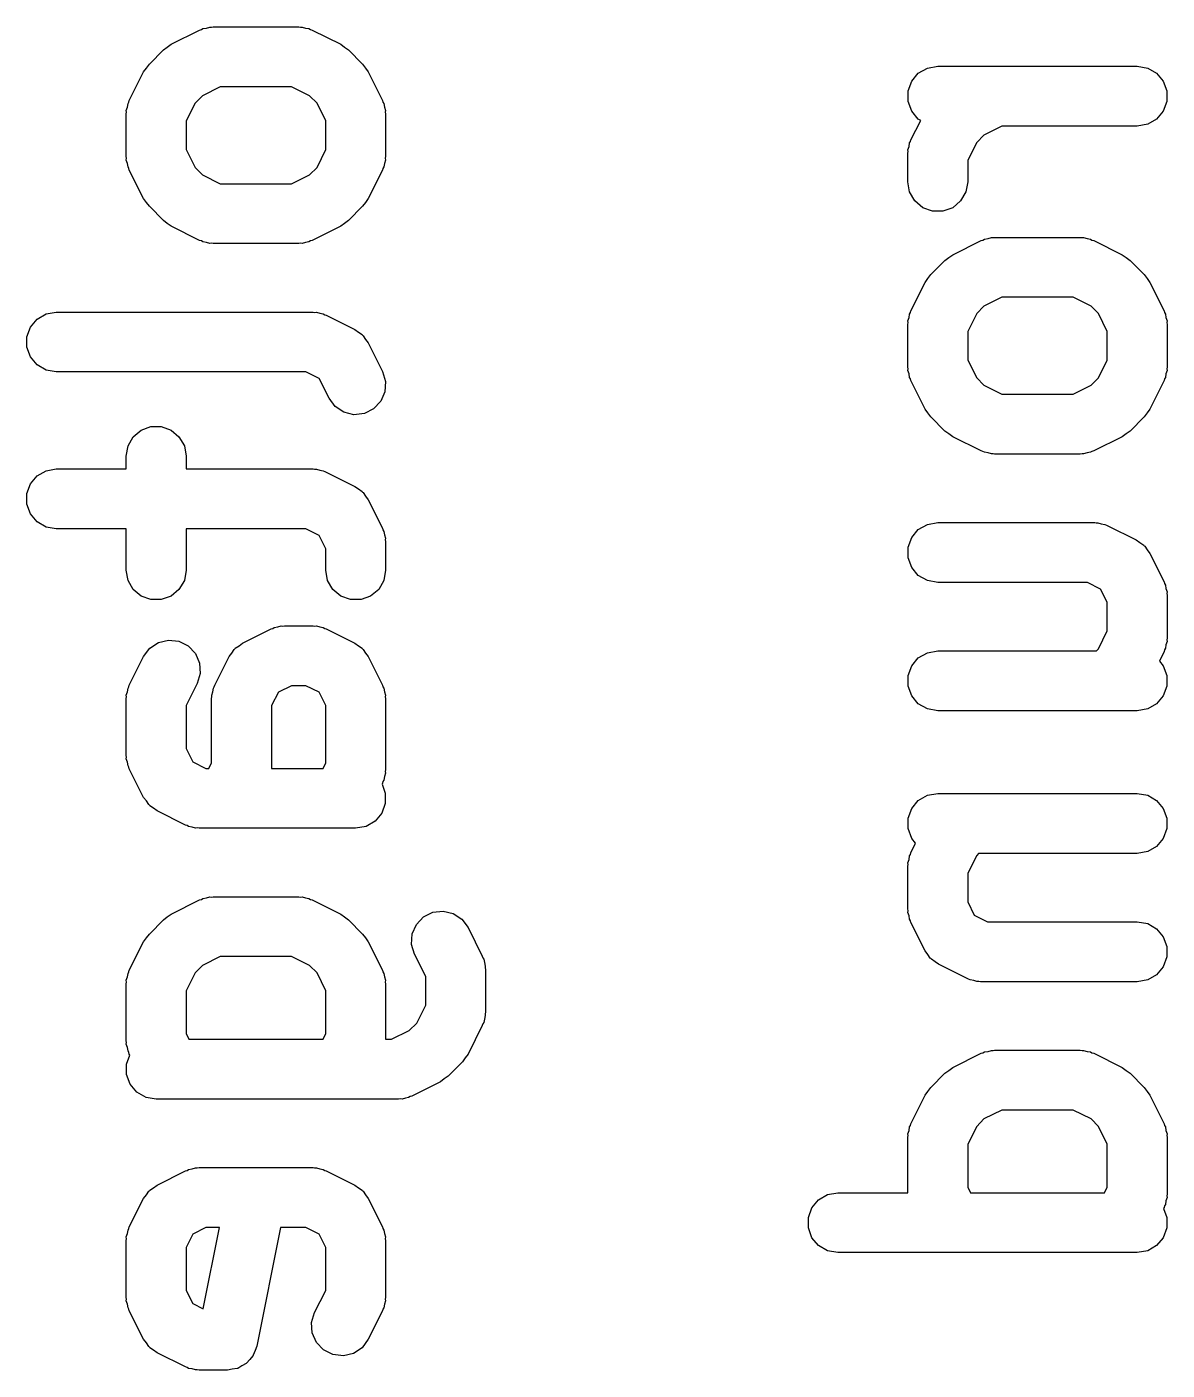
# Model space of a CAD drawing. Extents: x 91.3 to 189.8, y -113.5 to -60.4.
# Drawn here: x 161.434 to 165.242, y -69.543 to -65.058 of the extents above; entities that cross this region are included whole.
import ezdxf

# ---------------------------------------------------------------- set-up
doc = ezdxf.new("R2010")
doc.units = 0
doc.header["$MEASUREMENT"] = 0
doc.layers.add('BLACK', color=7, linetype='CONTINUOUS')

msp = doc.modelspace()

# ---------------------------------------------------------------- linework, layer by layer
at = {"layer": 'Black'}
for p, q in [((161.916, -65.1158), (162.011, -65.0682)), ((162.011, -65.0682), (162.017, -65.0665)), ((162.017, -65.0665), (162.022, -65.0636)), ((162.022, -65.0636), (162.034, -65.0616)), ((162.034, -65.0616), (162.045, -65.0583)), ((162.045, -65.0583), (162.051, -65.0586)), ((162.051, -65.0586), (162.056, -65.0576)), ((162.056, -65.0576), (162.342, -65.0576)), ((162.342, -65.0576), (162.348, -65.0586)), ((162.348, -65.0586), (162.353, -65.0583)), ((162.353, -65.0583), (162.365, -65.0616)), ((162.365, -65.0616), (162.376, -65.0636)), ((162.376, -65.0636), (162.381, -65.0665)), ((162.381, -65.0665), (162.387, -65.0682)), ((162.387, -65.0682), (162.482, -65.1158)), ((161.89, -65.1345), (161.903, -65.1253)), ((161.903, -65.1253), (161.916, -65.1158)), ((162.482, -65.1158), (162.495, -65.1253)), ((162.495, -65.1253), (162.508, -65.1345)), ((161.843, -65.1821), (161.89, -65.1345)), ((162.508, -65.1345), (162.555, -65.1821)), ((161.776, -65.3034), (161.824, -65.2081)), ((161.824, -65.2081), (161.833, -65.1953)), ((161.833, -65.1953), (161.843, -65.1821)), ((162.555, -65.1821), (162.565, -65.1953)), ((162.565, -65.1953), (162.574, -65.2081)), ((162.574, -65.2081), (162.622, -65.3034)), ((164.389, -65.239), (164.411, -65.2124)), ((164.411, -65.2124), (164.442, -65.1951)), ((164.442, -65.1951), (164.476, -65.189)), ((164.476, -65.189), (165.142, -65.189)), ((165.142, -65.189), (165.177, -65.1951)), ((165.177, -65.1951), (165.207, -65.2124)), ((165.207, -65.2124), (165.229, -65.239)), ((162.08, -65.2576), (162.02, -65.2874)), ((162.318, -65.2576), (162.08, -65.2576)), ((162.378, -65.2874), (162.318, -65.2576)), ((164.377, -65.2717), (164.389, -65.239)), ((165.229, -65.239), (165.241, -65.2717)), ((161.772, -65.3139), (161.775, -65.3089)), ((161.775, -65.3089), (161.776, -65.3034)), ((162.02, -65.2874), (161.996, -65.3121)), ((162.403, -65.3121), (162.378, -65.2874)), ((162.622, -65.3034), (162.623, -65.3089)), ((162.623, -65.3089), (162.626, -65.3139)), ((164.377, -65.3064), (164.377, -65.2717)), ((164.389, -65.339), (164.377, -65.3064)), ((165.241, -65.3064), (165.229, -65.339)), ((165.241, -65.2717), (165.241, -65.3064)), ((161.766, -65.3367), (161.77, -65.3254)), ((161.767, -65.3424), (161.766, -65.3367)), ((161.766, -65.3481), (161.767, -65.3424)), ((161.766, -65.491), (161.766, -65.3481)), ((161.77, -65.3254), (161.772, -65.3139)), ((161.996, -65.3121), (161.966, -65.3717)), ((162.432, -65.3717), (162.403, -65.3121)), ((162.626, -65.3139), (162.628, -65.3254)), ((162.628, -65.3254), (162.632, -65.3367)), ((162.632, -65.3367), (162.631, -65.3424)), ((162.631, -65.3424), (162.632, -65.3481)), ((162.632, -65.3481), (162.632, -65.491)), ((164.411, -65.3657), (164.389, -65.339)), ((165.229, -65.339), (165.207, -65.3657)), ((161.966, -65.3717), (161.966, -65.4673)), ((162.432, -65.4673), (162.432, -65.3717)), ((164.386, -65.4348), (164.419, -65.3699)), ((164.419, -65.3699), (164.411, -65.3657)), ((164.69, -65.389), (164.63, -65.4189)), ((165.142, -65.389), (164.69, -65.389)), ((165.177, -65.383), (165.142, -65.389)), ((165.207, -65.3657), (165.177, -65.383)), ((164.38, -65.4569), (164.382, -65.4453)), ((164.382, -65.4453), (164.385, -65.4403)), ((164.385, -65.4403), (164.386, -65.4348)), ((164.606, -65.4435), (164.576, -65.5031)), ((164.63, -65.4189), (164.606, -65.4435)), ((161.767, -65.4966), (161.766, -65.491)), ((161.966, -65.4673), (161.996, -65.527)), ((162.403, -65.527), (162.432, -65.4673)), ((162.632, -65.491), (162.631, -65.4966)), ((164.376, -65.4681), (164.38, -65.4569)), ((164.377, -65.4738), (164.376, -65.4681)), ((164.376, -65.4795), (164.377, -65.4738)), ((164.376, -65.5748), (164.376, -65.4795)), ((161.766, -65.5024), (161.767, -65.4966)), ((161.77, -65.5136), (161.766, -65.5024)), ((161.772, -65.5252), (161.77, -65.5136)), ((161.775, -65.5301), (161.772, -65.5252)), ((161.776, -65.5357), (161.775, -65.5301)), ((161.824, -65.6309), (161.776, -65.5357)), ((161.996, -65.527), (162.02, -65.5516)), ((162.378, -65.5516), (162.403, -65.527)), ((162.622, -65.5357), (162.574, -65.6309)), ((162.623, -65.5301), (162.622, -65.5357)), ((162.626, -65.5252), (162.623, -65.5301)), ((162.628, -65.5136), (162.626, -65.5252)), ((162.632, -65.5024), (162.628, -65.5136)), ((162.631, -65.4966), (162.632, -65.5024)), ((164.576, -65.5031), (164.576, -65.5748)), ((162.02, -65.5516), (162.08, -65.5814)), ((162.318, -65.5814), (162.378, -65.5516)), ((164.382, -65.609), (164.376, -65.5748)), ((164.576, -65.5748), (164.57, -65.609)), ((162.08, -65.5814), (162.318, -65.5814)), ((164.399, -65.639), (164.382, -65.609)), ((164.57, -65.609), (164.552, -65.639)), ((161.833, -65.6438), (161.824, -65.6309)), ((161.843, -65.6569), (161.833, -65.6438)), ((161.89, -65.7045), (161.843, -65.6569)), ((162.555, -65.6569), (162.508, -65.7045)), ((162.565, -65.6438), (162.555, -65.6569)), ((162.574, -65.6309), (162.565, -65.6438)), ((164.426, -65.6614), (164.399, -65.639)), ((164.458, -65.6732), (164.426, -65.6614)), ((164.526, -65.6614), (164.493, -65.6732)), ((164.552, -65.639), (164.526, -65.6614)), ((161.903, -65.7137), (161.89, -65.7045)), ((161.916, -65.7233), (161.903, -65.7137)), ((162.495, -65.7137), (162.482, -65.7233)), ((162.508, -65.7045), (162.495, -65.7137)), ((164.493, -65.6732), (164.458, -65.6732)), ((162.011, -65.7709), (161.916, -65.7233)), ((162.482, -65.7233), (162.387, -65.7709)), ((162.017, -65.7725), (162.011, -65.7709)), ((162.022, -65.7754), (162.017, -65.7725)), ((162.034, -65.7774), (162.022, -65.7754)), ((162.045, -65.7808), (162.034, -65.7774)), ((162.051, -65.7804), (162.045, -65.7808)), ((162.056, -65.7814), (162.051, -65.7804)), ((162.342, -65.7814), (162.056, -65.7814)), ((162.348, -65.7804), (162.342, -65.7814)), ((162.353, -65.7808), (162.348, -65.7804)), ((162.365, -65.7774), (162.353, -65.7808)), ((162.376, -65.7754), (162.365, -65.7774)), ((162.381, -65.7725), (162.376, -65.7754)), ((162.387, -65.7709), (162.381, -65.7725)), ((164.526, -65.8187), (164.621, -65.771)), ((164.621, -65.771), (164.627, -65.7694)), ((164.627, -65.7694), (164.632, -65.7665)), ((164.632, -65.7665), (164.644, -65.7645)), ((164.644, -65.7645), (164.655, -65.7611)), ((164.655, -65.7611), (164.661, -65.7615)), ((164.661, -65.7615), (164.666, -65.7605)), ((164.666, -65.7605), (164.952, -65.7605)), ((164.952, -65.7605), (164.958, -65.7615)), ((164.958, -65.7615), (164.963, -65.7611)), ((164.963, -65.7611), (164.975, -65.7645)), ((164.975, -65.7645), (164.986, -65.7665)), ((164.986, -65.7665), (164.991, -65.7694)), ((164.991, -65.7694), (164.997, -65.771)), ((164.997, -65.771), (165.092, -65.8187)), ((164.453, -65.885), (164.5, -65.8374)), ((164.5, -65.8374), (164.513, -65.8282)), ((164.513, -65.8282), (164.526, -65.8187)), ((165.092, -65.8187), (165.105, -65.8282)), ((165.105, -65.8282), (165.118, -65.8374)), ((165.118, -65.8374), (165.165, -65.885)), ((164.443, -65.8981), (164.453, -65.885)), ((165.165, -65.885), (165.175, -65.8981)), ((164.386, -66.0062), (164.434, -65.911)), ((164.434, -65.911), (164.443, -65.8981)), ((165.175, -65.8981), (165.184, -65.911)), ((165.184, -65.911), (165.232, -66.0062)), ((164.69, -65.9605), (164.63, -65.9903)), ((164.928, -65.9605), (164.69, -65.9605)), ((164.988, -65.9903), (164.928, -65.9605)), ((161.468, -66.0334), (161.498, -66.016)), ((161.498, -66.016), (161.532, -66.01)), ((161.532, -66.01), (162.39, -66.01)), ((162.39, -66.01), (162.395, -66.011)), ((162.395, -66.011), (162.401, -66.0107)), ((162.401, -66.0107), (162.412, -66.014)), ((162.412, -66.014), (162.424, -66.016)), ((162.424, -66.016), (162.429, -66.0189)), ((162.429, -66.0189), (162.434, -66.0206)), ((162.434, -66.0206), (162.529, -66.0682)), ((164.376, -66.0395), (164.38, -66.0283)), ((164.38, -66.0283), (164.382, -66.0168)), ((164.382, -66.0168), (164.385, -66.0118)), ((164.385, -66.0118), (164.386, -66.0062)), ((164.606, -66.0149), (164.576, -66.0746)), ((164.63, -65.9903), (164.606, -66.0149)), ((165.013, -66.0149), (164.988, -65.9903)), ((165.042, -66.0746), (165.013, -66.0149)), ((165.232, -66.0062), (165.233, -66.0118)), ((165.233, -66.0118), (165.236, -66.0168)), ((165.236, -66.0168), (165.238, -66.0283)), ((165.238, -66.0283), (165.242, -66.0395)), ((161.434, -66.0926), (161.446, -66.06)), ((161.446, -66.06), (161.468, -66.0334)), ((162.529, -66.0682), (162.541, -66.0769)), ((164.377, -66.0453), (164.376, -66.0395)), ((164.376, -66.051), (164.377, -66.0453)), ((164.376, -66.1938), (164.376, -66.051)), ((165.242, -66.0395), (165.241, -66.0453)), ((165.241, -66.0453), (165.242, -66.051)), ((165.242, -66.051), (165.242, -66.1938)), ((161.434, -66.1274), (161.434, -66.0926)), ((162.541, -66.0769), (162.554, -66.085)), ((162.554, -66.085), (162.555, -66.0872)), ((162.555, -66.0872), (162.557, -66.0889)), ((162.557, -66.0889), (162.565, -66.1011)), ((162.565, -66.1011), (162.574, -66.1129)), ((162.574, -66.1129), (162.622, -66.2081)), ((164.576, -66.0746), (164.576, -66.1702)), ((165.042, -66.1702), (165.042, -66.0746)), ((161.446, -66.16), (161.434, -66.1274)), ((161.468, -66.1866), (161.446, -66.16)), ((161.498, -66.204), (161.468, -66.1866)), ((161.532, -66.21), (161.498, -66.204)), ((162.622, -66.2081), (162.632, -66.2414)), ((164.377, -66.1995), (164.376, -66.1938)), ((164.376, -66.2052), (164.377, -66.1995)), ((164.38, -66.2165), (164.376, -66.2052)), ((164.576, -66.1702), (164.606, -66.2298)), ((165.013, -66.2298), (165.042, -66.1702)), ((165.242, -66.2052), (165.238, -66.2165)), ((165.242, -66.1938), (165.241, -66.1995)), ((165.241, -66.1995), (165.242, -66.2052)), ((162.366, -66.21), (161.532, -66.21)), ((162.41, -66.2322), (162.366, -66.21)), ((162.443, -66.2976), (162.41, -66.2322)), ((162.632, -66.2414), (162.63, -66.2761)), ((164.382, -66.228), (164.38, -66.2165)), ((164.385, -66.233), (164.382, -66.228)), ((164.386, -66.2385), (164.385, -66.233)), ((164.434, -66.3338), (164.386, -66.2385)), ((164.606, -66.2298), (164.63, -66.2545)), ((164.988, -66.2545), (165.013, -66.2298)), ((165.232, -66.2385), (165.184, -66.3338)), ((165.233, -66.233), (165.232, -66.2385)), ((165.236, -66.228), (165.233, -66.233)), ((165.238, -66.2165), (165.236, -66.228)), ((162.464, -66.3255), (162.443, -66.2976)), ((162.63, -66.2761), (162.616, -66.308)), ((164.63, -66.2545), (164.69, -66.2843)), ((164.69, -66.2843), (164.928, -66.2843)), ((164.928, -66.2843), (164.988, -66.2545)), ((162.493, -66.3446), (162.464, -66.3255)), ((162.592, -66.3332), (162.561, -66.3487)), ((162.616, -66.308), (162.592, -66.3332)), ((164.443, -66.3466), (164.434, -66.3338)), ((165.184, -66.3338), (165.175, -66.3466)), ((162.526, -66.3527), (162.493, -66.3446)), ((162.561, -66.3487), (162.526, -66.3527)), ((164.453, -66.3598), (164.443, -66.3466)), ((164.5, -66.4074), (164.453, -66.3598)), ((165.165, -66.3598), (165.118, -66.4074)), ((165.175, -66.3466), (165.165, -66.3598)), ((161.772, -66.4568), (161.789, -66.4267)), ((161.789, -66.4267), (161.816, -66.4043)), ((161.816, -66.4043), (161.848, -66.3925)), ((161.848, -66.3925), (161.883, -66.3925)), ((161.883, -66.3925), (161.916, -66.4043)), ((161.916, -66.4043), (161.942, -66.4267)), ((161.942, -66.4267), (161.96, -66.4568)), ((164.513, -66.4166), (164.5, -66.4074)), ((164.526, -66.4261), (164.513, -66.4166)), ((164.621, -66.4737), (164.526, -66.4261)), ((165.092, -66.4261), (164.997, -66.4737)), ((165.105, -66.4166), (165.092, -66.4261)), ((165.118, -66.4074), (165.105, -66.4166)), ((161.766, -66.491), (161.772, -66.4568)), ((161.96, -66.4568), (161.966, -66.491)), ((164.627, -66.4754), (164.621, -66.4737)), ((164.632, -66.4783), (164.627, -66.4754)), ((164.991, -66.4754), (164.986, -66.4783)), ((164.997, -66.4737), (164.991, -66.4754)), ((161.766, -66.5338), (161.766, -66.491)), ((161.966, -66.491), (161.966, -66.5338)), ((164.644, -66.4803), (164.632, -66.4783)), ((164.655, -66.4836), (164.644, -66.4803)), ((164.661, -66.4833), (164.655, -66.4836)), ((164.666, -66.4843), (164.661, -66.4833)), ((164.952, -66.4843), (164.666, -66.4843)), ((164.958, -66.4833), (164.952, -66.4843)), ((164.963, -66.4836), (164.958, -66.4833)), ((164.975, -66.4803), (164.963, -66.4836)), ((164.986, -66.4783), (164.975, -66.4803)), ((161.446, -66.5838), (161.468, -66.5572)), ((161.468, -66.5572), (161.498, -66.5398)), ((161.498, -66.5398), (161.532, -66.5338)), ((161.532, -66.5338), (161.766, -66.5338)), ((161.966, -66.5338), (162.39, -66.5338)), ((162.39, -66.5338), (162.395, -66.5348)), ((162.395, -66.5348), (162.401, -66.5345)), ((162.401, -66.5345), (162.412, -66.5378)), ((162.412, -66.5378), (162.424, -66.5398)), ((162.424, -66.5398), (162.429, -66.5427)), ((162.429, -66.5427), (162.434, -66.5444)), ((162.434, -66.5444), (162.529, -66.592)), ((161.434, -66.6164), (161.446, -66.5838)), ((162.529, -66.592), (162.541, -66.6007)), ((162.541, -66.6007), (162.554, -66.6088)), ((162.554, -66.6088), (162.555, -66.611)), ((162.555, -66.611), (162.557, -66.6127)), ((161.434, -66.6512), (161.434, -66.6164)), ((161.446, -66.6838), (161.434, -66.6512)), ((162.557, -66.6127), (162.565, -66.6249)), ((162.565, -66.6249), (162.574, -66.6367)), ((162.574, -66.6367), (162.622, -66.7319)), ((161.468, -66.7104), (161.446, -66.6838)), ((161.498, -66.7278), (161.468, -66.7104)), ((161.532, -66.7338), (161.498, -66.7278)), ((161.766, -66.7338), (161.532, -66.7338)), ((161.766, -66.8719), (161.766, -66.7338)), ((162.366, -66.7338), (161.966, -66.7338)), ((161.966, -66.7338), (161.966, -66.8719)), ((162.41, -66.756), (162.366, -66.7338)), ((162.622, -66.7319), (162.623, -66.7375)), ((162.623, -66.7375), (162.626, -66.7425)), ((162.626, -66.7425), (162.628, -66.754)), ((164.389, -66.7629), (164.411, -66.7363)), ((164.411, -66.7363), (164.442, -66.7189)), ((164.442, -66.7189), (164.476, -66.7129)), ((164.476, -66.7129), (165, -66.7129)), ((165, -66.7129), (165.005, -66.7139)), ((165.005, -66.7139), (165.011, -66.7135)), ((165.011, -66.7135), (165.022, -66.7169)), ((165.022, -66.7169), (165.034, -66.7189)), ((165.034, -66.7189), (165.039, -66.7218)), ((165.039, -66.7218), (165.044, -66.7234)), ((165.044, -66.7234), (165.139, -66.771)), ((162.432, -66.8003), (162.41, -66.756)), ((162.628, -66.754), (162.632, -66.7652)), ((162.632, -66.7652), (162.631, -66.771)), ((162.631, -66.771), (162.632, -66.7767)), ((162.632, -66.7767), (162.632, -66.8719)), ((164.377, -66.7955), (164.389, -66.7629)), ((165.139, -66.771), (165.151, -66.7798)), ((165.151, -66.7798), (165.164, -66.7879)), ((165.164, -66.7879), (165.165, -66.7901)), ((165.165, -66.7901), (165.167, -66.7917)), ((165.167, -66.7917), (165.175, -66.804)), ((162.432, -66.8719), (162.432, -66.8003)), ((164.377, -66.8302), (164.377, -66.7955)), ((164.389, -66.8629), (164.377, -66.8302)), ((165.175, -66.804), (165.184, -66.8158)), ((165.184, -66.8158), (165.232, -66.911)), ((161.772, -66.9061), (161.766, -66.8719)), ((161.966, -66.8719), (161.96, -66.9061)), ((162.438, -66.9061), (162.432, -66.8719)), ((162.632, -66.8719), (162.626, -66.9061)), ((164.411, -66.8895), (164.389, -66.8629)), ((161.789, -66.9362), (161.772, -66.9061)), ((161.96, -66.9061), (161.942, -66.9362)), ((162.456, -66.9362), (162.438, -66.9061)), ((162.626, -66.9061), (162.609, -66.9362)), ((164.442, -66.9068), (164.411, -66.8895)), ((164.476, -66.9129), (164.442, -66.9068)), ((164.976, -66.9129), (164.476, -66.9129)), ((165.02, -66.935), (164.976, -66.9129)), ((165.232, -66.911), (165.233, -66.9165)), ((165.233, -66.9165), (165.236, -66.9215)), ((165.236, -66.9215), (165.238, -66.933)), ((161.816, -66.9585), (161.789, -66.9362)), ((161.848, -66.9704), (161.816, -66.9585)), ((161.883, -66.9704), (161.848, -66.9704)), ((161.916, -66.9585), (161.883, -66.9704)), ((161.942, -66.9362), (161.916, -66.9585)), ((162.482, -66.9585), (162.456, -66.9362)), ((162.515, -66.9704), (162.482, -66.9585)), ((162.55, -66.9704), (162.515, -66.9704)), ((162.582, -66.9585), (162.55, -66.9704)), ((162.609, -66.9362), (162.582, -66.9585)), ((165.042, -66.9793), (165.02, -66.935)), ((165.238, -66.933), (165.242, -66.9443)), ((165.242, -66.9443), (165.241, -66.95)), ((165.241, -66.95), (165.242, -66.9557)), ((165.242, -66.9557), (165.242, -67.0986)), ((165.042, -67.075), (165.042, -66.9793)), ((162.272, -67.0616), (162.283, -67.0583)), ((162.283, -67.0583), (162.289, -67.0586)), ((162.289, -67.0586), (162.294, -67.0576)), ((162.294, -67.0576), (162.39, -67.0576)), ((162.39, -67.0576), (162.395, -67.0586)), ((162.395, -67.0586), (162.401, -67.0583)), ((162.401, -67.0583), (162.412, -67.0616)), ((161.874, -67.1135), (161.907, -67.1054)), ((161.907, -67.1054), (161.942, -67.1094)), ((162.154, -67.1158), (162.25, -67.0682)), ((162.25, -67.0682), (162.255, -67.0665)), ((162.255, -67.0665), (162.26, -67.0637)), ((162.26, -67.0637), (162.272, -67.0616)), ((162.412, -67.0616), (162.424, -67.0637)), ((162.424, -67.0637), (162.429, -67.0665)), ((162.429, -67.0665), (162.434, -67.0682)), ((162.434, -67.0682), (162.529, -67.1158)), ((165.013, -67.1346), (165.042, -67.075)), ((165.242, -67.0986), (165.241, -67.1043)), ((165.241, -67.1043), (165.242, -67.11)), ((161.824, -67.1605), (161.845, -67.1326)), ((161.845, -67.1326), (161.874, -67.1135)), ((161.942, -67.1094), (161.973, -67.1249)), ((161.973, -67.1249), (161.997, -67.1501)), ((161.997, -67.1501), (162.011, -67.182)), ((162.11, -67.1605), (162.118, -67.1487)), ((162.118, -67.1487), (162.126, -67.1365)), ((162.126, -67.1365), (162.129, -67.1348)), ((162.129, -67.1348), (162.13, -67.1326)), ((162.13, -67.1326), (162.143, -67.1245)), ((162.143, -67.1245), (162.154, -67.1158)), ((162.529, -67.1158), (162.541, -67.1245)), ((162.541, -67.1245), (162.554, -67.1326)), ((162.554, -67.1326), (162.555, -67.1348)), ((162.555, -67.1348), (162.557, -67.1365)), ((162.557, -67.1365), (162.565, -67.1487)), ((162.565, -67.1487), (162.574, -67.1605)), ((164.411, -67.1648), (164.442, -67.1475)), ((164.442, -67.1475), (164.476, -67.1414)), ((164.476, -67.1414), (165.006, -67.1414)), ((165.006, -67.1414), (165.013, -67.1346)), ((165.232, -67.1433), (165.216, -67.1756)), ((165.233, -67.1378), (165.232, -67.1433)), ((165.236, -67.1328), (165.233, -67.1378)), ((165.238, -67.1212), (165.236, -67.1328)), ((165.242, -67.11), (165.238, -67.1212)), ((161.776, -67.2558), (161.824, -67.1605)), ((162.011, -67.182), (162.013, -67.2167)), ((162.062, -67.2558), (162.11, -67.1605)), ((162.574, -67.1605), (162.622, -67.2558)), ((164.377, -67.2241), (164.389, -67.1914)), ((164.389, -67.1914), (164.411, -67.1648)), ((165.216, -67.1756), (165.229, -67.1914)), ((165.229, -67.1914), (165.241, -67.2241)), ((162.013, -67.2167), (162.003, -67.25)), ((164.377, -67.2588), (164.377, -67.2241)), ((165.241, -67.2241), (165.241, -67.2588)), ((161.766, -67.289), (161.77, -67.2778)), ((161.77, -67.2778), (161.772, -67.2663)), ((161.772, -67.2663), (161.775, -67.2613)), ((161.775, -67.2613), (161.776, -67.2558)), ((162.003, -67.25), (161.966, -67.3241)), ((162.052, -67.289), (162.055, -67.2778)), ((162.055, -67.2778), (162.057, -67.2663)), ((162.057, -67.2663), (162.06, -67.2613)), ((162.06, -67.2613), (162.062, -67.2558)), ((162.274, -67.2798), (162.251, -67.3241)), ((162.318, -67.2576), (162.274, -67.2798)), ((162.366, -67.2576), (162.318, -67.2576)), ((162.41, -67.2798), (162.366, -67.2576)), ((162.432, -67.3241), (162.41, -67.2798)), ((162.622, -67.2558), (162.623, -67.2613)), ((162.623, -67.2613), (162.626, -67.2663)), ((162.626, -67.2663), (162.628, -67.2778)), ((162.628, -67.2778), (162.632, -67.289)), ((164.389, -67.2914), (164.377, -67.2588)), ((165.241, -67.2588), (165.229, -67.2914)), ((161.767, -67.2948), (161.766, -67.289)), ((161.766, -67.3005), (161.767, -67.2948)), ((161.766, -67.491), (161.766, -67.3005)), ((161.966, -67.3241), (161.966, -67.4673)), ((162.051, -67.3005), (162.052, -67.2948)), ((162.051, -67.515), (162.051, -67.3005)), ((162.052, -67.2948), (162.052, -67.289)), ((162.251, -67.3241), (162.251, -67.5338)), ((162.432, -67.515), (162.432, -67.3241)), ((162.632, -67.289), (162.631, -67.2948)), ((162.631, -67.2948), (162.632, -67.3005)), ((162.632, -67.3005), (162.632, -67.5386)), ((164.411, -67.318), (164.389, -67.2914)), ((164.442, -67.3354), (164.411, -67.318)), ((165.207, -67.318), (165.177, -67.3354)), ((165.229, -67.2914), (165.207, -67.318)), ((164.476, -67.3414), (164.442, -67.3354)), ((165.142, -67.3414), (164.476, -67.3414)), ((165.177, -67.3354), (165.142, -67.3414)), ((161.767, -67.4966), (161.766, -67.491)), ((161.766, -67.5024), (161.767, -67.4966)), ((161.77, -67.5136), (161.766, -67.5024)), ((161.966, -67.4673), (161.988, -67.5117)), ((161.772, -67.5252), (161.77, -67.5136)), ((161.775, -67.5301), (161.772, -67.5252)), ((161.776, -67.5357), (161.775, -67.5301)), ((161.824, -67.6309), (161.776, -67.5357)), ((161.988, -67.5117), (162.032, -67.5338)), ((162.032, -67.5338), (162.042, -67.5338)), ((162.042, -67.5338), (162.051, -67.515)), ((162.251, -67.5338), (162.423, -67.5338)), ((162.423, -67.5338), (162.432, -67.515)), ((162.632, -67.55), (162.628, -67.5612)), ((162.632, -67.5386), (162.631, -67.5443)), ((162.631, -67.5443), (162.632, -67.55)), ((162.622, -67.5833), (162.62, -67.5868)), ((162.62, -67.5868), (162.631, -67.6164)), ((162.623, -67.5778), (162.622, -67.5833)), ((162.626, -67.5728), (162.623, -67.5778)), ((162.628, -67.5612), (162.626, -67.5728)), ((161.833, -67.6427), (161.824, -67.6309)), ((161.841, -67.6549), (161.833, -67.6427)), ((162.631, -67.6164), (162.631, -67.6512)), ((164.389, -67.6676), (164.411, -67.641)), ((164.411, -67.641), (164.442, -67.6236)), ((164.442, -67.6236), (164.476, -67.6176)), ((164.476, -67.6176), (165.142, -67.6176)), ((165.142, -67.6176), (165.177, -67.6236)), ((165.177, -67.6236), (165.207, -67.641)), ((165.207, -67.641), (165.229, -67.6676)), ((161.843, -67.6566), (161.841, -67.6549)), ((161.845, -67.6588), (161.843, -67.6566)), ((161.857, -67.6669), (161.845, -67.6588)), ((161.869, -67.6756), (161.857, -67.6669)), ((161.964, -67.7233), (161.869, -67.6756)), ((162.619, -67.6838), (162.597, -67.7104)), ((162.631, -67.6512), (162.619, -67.6838)), ((164.377, -67.7003), (164.389, -67.6676)), ((165.229, -67.6676), (165.241, -67.7003)), ((161.969, -67.7249), (161.964, -67.7233)), ((161.974, -67.7278), (161.969, -67.7249)), ((161.986, -67.7298), (161.974, -67.7278)), ((161.997, -67.7332), (161.986, -67.7298)), ((162.003, -67.7328), (161.997, -67.7332)), ((162.009, -67.7338), (162.003, -67.7328)), ((162.532, -67.7338), (162.009, -67.7338)), ((162.567, -67.7278), (162.532, -67.7338)), ((162.597, -67.7104), (162.567, -67.7278)), ((164.377, -67.735), (164.377, -67.7003)), ((165.241, -67.7003), (165.241, -67.735)), ((164.389, -67.7676), (164.377, -67.735)), ((164.402, -67.7835), (164.389, -67.7676)), ((165.229, -67.7676), (165.207, -67.7942)), ((165.241, -67.735), (165.229, -67.7676)), ((164.382, -67.8263), (164.385, -67.8213)), ((164.385, -67.8213), (164.386, -67.8158)), ((164.386, -67.8158), (164.402, -67.7835)), ((164.612, -67.8176), (164.606, -67.8245)), ((165.142, -67.8176), (164.612, -67.8176)), ((165.177, -67.8116), (165.142, -67.8176)), ((165.207, -67.7942), (165.177, -67.8116)), ((164.376, -67.849), (164.38, -67.8378)), ((164.377, -67.8548), (164.376, -67.849)), ((164.376, -67.8605), (164.377, -67.8548)), ((164.376, -68.0033), (164.376, -67.8605)), ((164.38, -67.8378), (164.382, -67.8263)), ((164.606, -67.8245), (164.576, -67.8841)), ((164.576, -67.8841), (164.576, -67.9797)), ((161.916, -68.0206), (162.011, -67.9729)), ((162.011, -67.9729), (162.017, -67.9713)), ((162.017, -67.9713), (162.022, -67.9684)), ((162.022, -67.9684), (162.034, -67.9664)), ((162.034, -67.9664), (162.045, -67.963)), ((162.045, -67.963), (162.051, -67.9634)), ((162.051, -67.9634), (162.056, -67.9624)), ((162.056, -67.9624), (162.342, -67.9624)), ((162.342, -67.9624), (162.348, -67.9634)), ((162.348, -67.9634), (162.353, -67.963)), ((162.353, -67.963), (162.365, -67.9664)), ((162.365, -67.9664), (162.376, -67.9684)), ((162.376, -67.9684), (162.381, -67.9713)), ((162.381, -67.9713), (162.387, -67.9729)), ((162.387, -67.9729), (162.482, -68.0206)), ((164.576, -67.9797), (164.598, -68.024)), ((161.843, -68.0869), (161.89, -68.0393)), ((161.89, -68.0393), (161.903, -68.0301)), ((161.903, -68.0301), (161.916, -68.0206)), ((162.482, -68.0206), (162.495, -68.0301)), ((162.495, -68.0301), (162.508, -68.0393)), ((162.508, -68.0393), (162.555, -68.0869)), ((162.735, -68.0549), (162.759, -68.0297)), ((162.759, -68.0297), (162.79, -68.0142)), ((162.79, -68.0142), (162.824, -68.0102)), ((162.824, -68.0102), (162.858, -68.0182)), ((162.858, -68.0182), (162.887, -68.0374)), ((162.887, -68.0374), (162.908, -68.0653)), ((164.377, -68.009), (164.376, -68.0033)), ((164.376, -68.0148), (164.377, -68.009)), ((164.38, -68.026), (164.376, -68.0148)), ((164.382, -68.0375), (164.38, -68.026)), ((164.385, -68.0425), (164.382, -68.0375)), ((164.386, -68.0481), (164.385, -68.0425)), ((164.598, -68.024), (164.642, -68.0462)), ((164.642, -68.0462), (165.142, -68.0462)), ((165.142, -68.0462), (165.177, -68.0522)), ((161.833, -68.1), (161.843, -68.0869)), ((162.555, -68.0869), (162.565, -68.1)), ((162.719, -68.1214), (162.721, -68.0868)), ((162.721, -68.0868), (162.735, -68.0549)), ((162.908, -68.0653), (162.955, -68.1605)), ((164.434, -68.1433), (164.386, -68.0481)), ((165.177, -68.0522), (165.207, -68.0696)), ((165.207, -68.0696), (165.229, -68.0962)), ((161.776, -68.2081), (161.824, -68.1129)), ((161.824, -68.1129), (161.833, -68.1)), ((162.565, -68.1), (162.574, -68.1129)), ((162.574, -68.1129), (162.622, -68.2081)), ((162.729, -68.1547), (162.719, -68.1214)), ((165.229, -68.0962), (165.241, -68.1288)), ((165.241, -68.1288), (165.241, -68.1636)), ((162.08, -68.1624), (162.02, -68.1922)), ((162.318, -68.1624), (162.08, -68.1624)), ((162.378, -68.1922), (162.318, -68.1624)), ((162.766, -68.2288), (162.729, -68.1547)), ((162.955, -68.1605), (162.957, -68.166)), ((162.957, -68.166), (162.96, -68.171)), ((162.96, -68.171), (162.962, -68.1826)), ((162.962, -68.1826), (162.965, -68.1938)), ((164.443, -68.1551), (164.434, -68.1433)), ((164.451, -68.1673), (164.443, -68.1551)), ((164.453, -68.169), (164.451, -68.1673)), ((164.455, -68.1712), (164.453, -68.169)), ((164.467, -68.1793), (164.455, -68.1712)), ((164.479, -68.188), (164.467, -68.1793)), ((165.241, -68.1636), (165.229, -68.1962)), ((161.77, -68.2302), (161.772, -68.2187)), ((161.772, -68.2187), (161.775, -68.2137)), ((161.775, -68.2137), (161.776, -68.2081)), ((161.996, -68.2169), (161.966, -68.2765)), ((162.02, -68.1922), (161.996, -68.2169)), ((162.403, -68.2169), (162.378, -68.1922)), ((162.432, -68.2765), (162.403, -68.2169)), ((162.622, -68.2081), (162.623, -68.2137)), ((162.623, -68.2137), (162.626, -68.2187)), ((162.626, -68.2187), (162.628, -68.2302)), ((162.965, -68.1938), (162.965, -68.1996)), ((162.965, -68.1996), (162.966, -68.2052)), ((162.966, -68.2052), (162.966, -68.3481)), ((164.574, -68.2356), (164.479, -68.188)), ((165.207, -68.2228), (165.177, -68.2402)), ((165.229, -68.1962), (165.207, -68.2228)), ((161.766, -68.2414), (161.77, -68.2302)), ((161.767, -68.2472), (161.766, -68.2414)), ((161.766, -68.2529), (161.767, -68.2472)), ((161.766, -68.4433), (161.766, -68.2529)), ((162.628, -68.2302), (162.632, -68.2414)), ((162.632, -68.2414), (162.631, -68.2472)), ((162.631, -68.2472), (162.632, -68.2529)), ((162.632, -68.2529), (162.632, -68.4386)), ((162.766, -68.3245), (162.766, -68.2288)), ((164.579, -68.2373), (164.574, -68.2356)), ((164.584, -68.2402), (164.579, -68.2373)), ((164.596, -68.2422), (164.584, -68.2402)), ((164.607, -68.2455), (164.596, -68.2422)), ((164.613, -68.2452), (164.607, -68.2455)), ((164.619, -68.2462), (164.613, -68.2452)), ((165.142, -68.2462), (164.619, -68.2462)), ((165.177, -68.2402), (165.142, -68.2462)), ((161.966, -68.2765), (161.966, -68.4197)), ((162.432, -68.4197), (162.432, -68.2765)), ((162.736, -68.3841), (162.766, -68.3245)), ((162.965, -68.3595), (162.962, -68.3708)), ((162.966, -68.3481), (162.965, -68.3538)), ((162.965, -68.3538), (162.965, -68.3595)), ((162.711, -68.4088), (162.736, -68.3841)), ((162.955, -68.3928), (162.908, -68.4881)), ((162.957, -68.3873), (162.955, -68.3928)), ((162.96, -68.3823), (162.957, -68.3873)), ((162.962, -68.3708), (162.96, -68.3823)), ((161.767, -68.449), (161.766, -68.4433)), ((161.766, -68.4548), (161.767, -68.449)), ((161.966, -68.4197), (161.975, -68.4386)), ((161.975, -68.4386), (162.423, -68.4386)), ((162.423, -68.4386), (162.432, -68.4197)), ((162.632, -68.4386), (162.652, -68.4386)), ((162.652, -68.4386), (162.711, -68.4088)), ((161.77, -68.466), (161.766, -68.4548)), ((161.767, -68.5212), (161.778, -68.4916)), ((161.772, -68.4775), (161.77, -68.466)), ((161.775, -68.4825), (161.772, -68.4775)), ((161.776, -68.4881), (161.775, -68.4825)), ((161.778, -68.4916), (161.776, -68.4881)), ((162.908, -68.4881), (162.898, -68.5009)), ((164.526, -68.5329), (164.621, -68.4853)), ((164.621, -68.4853), (164.627, -68.4837)), ((164.627, -68.4837), (164.632, -68.4808)), ((164.632, -68.4808), (164.644, -68.4788)), ((164.644, -68.4788), (164.655, -68.4754)), ((164.655, -68.4754), (164.661, -68.4758)), ((164.661, -68.4758), (164.666, -68.4748)), ((164.666, -68.4748), (164.952, -68.4748)), ((164.952, -68.4748), (164.958, -68.4758)), ((164.958, -68.4758), (164.963, -68.4754)), ((164.963, -68.4754), (164.975, -68.4788)), ((164.975, -68.4788), (164.986, -68.4808)), ((164.986, -68.4808), (164.991, -68.4837)), ((164.991, -68.4837), (164.997, -68.4853)), ((164.997, -68.4853), (165.092, -68.5329)), ((161.767, -68.5559), (161.767, -68.5212)), ((162.889, -68.514), (162.841, -68.5617)), ((162.898, -68.5009), (162.889, -68.514)), ((164.513, -68.5425), (164.526, -68.5329)), ((165.092, -68.5329), (165.105, -68.5425)), ((161.779, -68.5886), (161.767, -68.5559)), ((162.815, -68.5804), (162.72, -68.628)), ((162.828, -68.5709), (162.815, -68.5804)), ((162.841, -68.5617), (162.828, -68.5709)), ((164.453, -68.5993), (164.5, -68.5517)), ((164.5, -68.5517), (164.513, -68.5425)), ((165.105, -68.5425), (165.118, -68.5517)), ((165.118, -68.5517), (165.165, -68.5993)), ((161.801, -68.6152), (161.779, -68.5886)), ((161.832, -68.6325), (161.801, -68.6152)), ((162.714, -68.6297), (162.709, -68.6325)), ((162.72, -68.628), (162.714, -68.6297)), ((164.386, -68.7205), (164.434, -68.6253)), ((164.434, -68.6253), (164.443, -68.6124)), ((164.443, -68.6124), (164.453, -68.5993)), ((165.165, -68.5993), (165.175, -68.6124)), ((165.175, -68.6124), (165.184, -68.6253)), ((165.184, -68.6253), (165.232, -68.7205)), ((161.866, -68.6386), (161.832, -68.6325)), ((162.675, -68.6386), (161.866, -68.6386)), ((162.681, -68.6376), (162.675, -68.6386)), ((162.687, -68.6379), (162.681, -68.6376)), ((162.698, -68.6346), (162.687, -68.6379)), ((162.709, -68.6325), (162.698, -68.6346)), ((164.69, -68.6748), (164.63, -68.7046)), ((164.928, -68.6748), (164.69, -68.6748)), ((164.988, -68.7046), (164.928, -68.6748)), ((164.385, -68.726), (164.386, -68.7205)), ((164.63, -68.7046), (164.606, -68.7292)), ((165.013, -68.7292), (164.988, -68.7046)), ((165.232, -68.7205), (165.233, -68.726)), ((164.376, -68.7538), (164.38, -68.7426)), ((164.377, -68.7596), (164.376, -68.7538)), ((164.376, -68.7652), (164.377, -68.7596)), ((164.376, -68.951), (164.376, -68.7652)), ((164.38, -68.7426), (164.382, -68.731)), ((164.382, -68.731), (164.385, -68.726)), ((164.606, -68.7292), (164.576, -68.7888)), ((165.042, -68.7888), (165.013, -68.7292)), ((165.233, -68.726), (165.236, -68.731)), ((165.236, -68.731), (165.238, -68.7426)), ((165.238, -68.7426), (165.242, -68.7538)), ((165.242, -68.7538), (165.241, -68.7596)), ((165.241, -68.7596), (165.242, -68.7652)), ((165.242, -68.7652), (165.242, -68.9557)), ((164.576, -68.7888), (164.576, -68.9321)), ((165.042, -68.9321), (165.042, -68.7888)), ((161.869, -68.9253), (161.964, -68.8777)), ((161.964, -68.8777), (161.969, -68.8761)), ((161.969, -68.8761), (161.974, -68.8732)), ((161.974, -68.8732), (161.986, -68.8711)), ((161.986, -68.8711), (161.997, -68.8678)), ((161.997, -68.8678), (162.003, -68.8681)), ((162.003, -68.8681), (162.009, -68.8671)), ((162.009, -68.8671), (162.39, -68.8671)), ((162.39, -68.8671), (162.395, -68.8681)), ((162.395, -68.8681), (162.401, -68.8678)), ((162.401, -68.8678), (162.412, -68.8711)), ((162.412, -68.8711), (162.424, -68.8732)), ((162.424, -68.8732), (162.429, -68.8761)), ((162.429, -68.8761), (162.434, -68.8777)), ((162.434, -68.8777), (162.529, -68.9253)), ((161.841, -68.946), (161.843, -68.9444)), ((161.843, -68.9444), (161.845, -68.9421)), ((161.845, -68.9421), (161.857, -68.9341)), ((161.857, -68.9341), (161.869, -68.9253)), ((162.529, -68.9253), (162.541, -68.9341)), ((162.541, -68.9341), (162.554, -68.9421)), ((162.554, -68.9421), (162.555, -68.9444)), ((162.555, -68.9444), (162.557, -68.946)), ((164.576, -68.9321), (164.585, -68.951)), ((165.033, -68.951), (165.042, -68.9321)), ((161.776, -69.0653), (161.824, -68.97)), ((161.824, -68.97), (161.833, -68.9582)), ((161.833, -68.9582), (161.841, -68.946)), ((162.557, -68.946), (162.565, -68.9582)), ((162.565, -68.9582), (162.574, -68.97)), ((162.574, -68.97), (162.622, -69.0653)), ((164.056, -69.001), (164.078, -68.9743)), ((164.078, -68.9743), (164.108, -68.957)), ((164.108, -68.957), (164.142, -68.951)), ((164.142, -68.951), (164.376, -68.951)), ((164.585, -68.951), (165.033, -68.951)), ((165.236, -68.9899), (165.233, -68.9949)), ((165.238, -68.9784), (165.236, -68.9899)), ((165.242, -68.9671), (165.238, -68.9784)), ((165.242, -68.9557), (165.241, -68.9614)), ((165.241, -68.9614), (165.242, -68.9671)), ((164.044, -69.0336), (164.056, -69.001)), ((164.044, -69.0683), (164.044, -69.0336)), ((165.232, -69.0004), (165.23, -69.0039)), ((165.23, -69.0039), (165.241, -69.0336)), ((165.233, -68.9949), (165.232, -69.0004)), ((165.241, -69.0336), (165.241, -69.0683)), ((161.77, -69.0873), (161.772, -69.0758)), ((161.772, -69.0758), (161.775, -69.0708)), ((161.775, -69.0708), (161.776, -69.0653)), ((162.032, -69.0671), (161.988, -69.0893)), ((162.023, -69.3386), (162.077, -69.0671)), ((162.077, -69.0671), (162.032, -69.0671)), ((162.281, -69.0671), (162.202, -69.4629)), ((162.366, -69.0671), (162.281, -69.0671)), ((162.41, -69.0893), (162.366, -69.0671)), ((162.622, -69.0653), (162.623, -69.0708)), ((162.623, -69.0708), (162.626, -69.0758)), ((162.626, -69.0758), (162.628, -69.0873)), ((164.056, -69.101), (164.044, -69.0683)), ((165.241, -69.0683), (165.229, -69.101)), ((161.766, -69.0986), (161.77, -69.0873)), ((161.767, -69.1043), (161.766, -69.0986)), ((161.766, -69.11), (161.767, -69.1043)), ((161.766, -69.3005), (161.766, -69.11)), ((161.988, -69.0893), (161.966, -69.1336)), ((162.432, -69.1336), (162.41, -69.0893)), ((162.628, -69.0873), (162.632, -69.0986)), ((162.632, -69.0986), (162.631, -69.1043)), ((162.631, -69.1043), (162.632, -69.11)), ((162.632, -69.11), (162.632, -69.3005)), ((164.078, -69.1276), (164.056, -69.101)), ((165.229, -69.101), (165.207, -69.1276)), ((161.966, -69.1336), (161.966, -69.2769)), ((162.432, -69.2769), (162.432, -69.1336)), ((164.108, -69.1449), (164.078, -69.1276)), ((164.142, -69.151), (164.108, -69.1449)), ((165.142, -69.151), (164.142, -69.151)), ((165.177, -69.1449), (165.142, -69.151)), ((165.207, -69.1276), (165.177, -69.1449)), ((161.767, -69.3062), (161.766, -69.3005)), ((161.966, -69.2769), (161.988, -69.3212)), ((162.395, -69.351), (162.432, -69.2769)), ((162.632, -69.3005), (162.631, -69.3062)), ((161.766, -69.3119), (161.767, -69.3062)), ((161.77, -69.3231), (161.766, -69.3119)), ((161.772, -69.3347), (161.77, -69.3231)), ((161.775, -69.3397), (161.772, -69.3347)), ((161.776, -69.3452), (161.775, -69.3397)), ((161.824, -69.4404), (161.776, -69.3452)), ((161.988, -69.3212), (162.023, -69.3386)), ((162.622, -69.3452), (162.574, -69.4404)), ((162.623, -69.3397), (162.622, -69.3452)), ((162.626, -69.3347), (162.623, -69.3397)), ((162.628, -69.3231), (162.626, -69.3347)), ((162.632, -69.3119), (162.628, -69.3231)), ((162.631, -69.3062), (162.632, -69.3119)), ((162.385, -69.3843), (162.395, -69.351)), ((162.387, -69.419), (162.385, -69.3843)), ((162.401, -69.4508), (162.387, -69.419)), ((161.833, -69.4522), (161.824, -69.4404)), ((161.841, -69.4645), (161.833, -69.4522)), ((161.843, -69.4661), (161.841, -69.4645)), ((161.845, -69.4683), (161.843, -69.4661)), ((161.857, -69.4764), (161.845, -69.4683)), ((161.869, -69.4852), (161.857, -69.4764)), ((162.196, -69.4781), (162.19, -69.4933)), ((162.202, -69.4629), (162.196, -69.4781)), ((162.425, -69.476), (162.401, -69.4508)), ((162.456, -69.4916), (162.425, -69.476)), ((162.554, -69.4683), (162.525, -69.4875)), ((162.574, -69.4404), (162.554, -69.4683)), ((161.964, -69.5328), (161.869, -69.4852)), ((162.166, -69.5214), (162.152, -69.5292)), ((162.167, -69.5205), (162.166, -69.5214)), ((162.168, -69.5199), (162.167, -69.5205)), ((162.179, -69.5075), (162.168, -69.5199)), ((162.189, -69.4953), (162.179, -69.5075)), ((162.19, -69.4942), (162.189, -69.4953)), ((162.19, -69.4933), (162.19, -69.4942)), ((162.491, -69.4955), (162.456, -69.4916)), ((162.525, -69.4875), (162.491, -69.4955)), ((161.969, -69.5344), (161.964, -69.5328)), ((161.974, -69.5373), (161.969, -69.5344)), ((161.986, -69.5393), (161.974, -69.5373)), ((161.997, -69.5427), (161.986, -69.5393)), ((162.003, -69.5423), (161.997, -69.5427)), ((162.009, -69.5433), (162.003, -69.5423)), ((162.104, -69.5433), (162.009, -69.5433)), ((162.12, -69.5405), (162.104, -69.5433)), ((162.136, -69.5381), (162.12, -69.5405)), ((162.137, -69.5375), (162.136, -69.5381)), ((162.138, -69.5373), (162.137, -69.5375)), ((162.152, -69.5292), (162.138, -69.5373))]:
    msp.add_line(p, q, dxfattribs=at)

doc.saveas('drawing.dxf')
